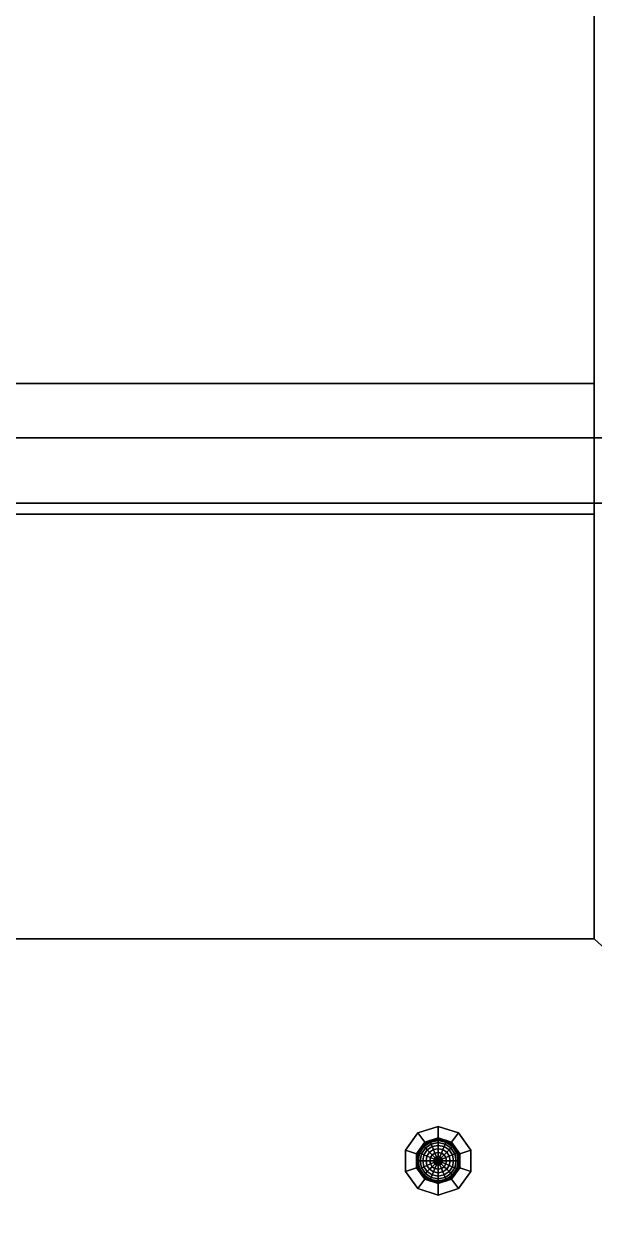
# Model space of a CAD drawing. Header units: millimetres. Extents: x 116.8 to 135.8, y -35.1 to -13.1.
# Drawn here: x 122.233 to 123.543, y -33.274 to -30.54 of the extents above; entities that cross this region are included whole.
import ezdxf

# ---------------------------------------------------------------- set-up
doc = ezdxf.new("R2010")
doc.units = ezdxf.units.MM
for name, color, linetype in [('cromato', 251, 'Continuous'), ('lampada', 2, 'Continuous'), ('pavimento_esterno', 2, 'Continuous'), ('pavimento_terrazza', 7, 'Continuous'), ('pergola', 23, 'Continuous'), ('soffitto', 41, 'Continuous')]:
    doc.layers.add(name, color=color, linetype=linetype)

msp = doc.modelspace()

# ---------------------------------------------------------------- linework, layer by layer
at = {"layer": 'cromato'}
for points in [[(123.1846, -33.0964, 5.7), (123.1846, -33.0701, 5.7), (123.1383, -33.0852, 5.7), (123.1537, -33.1064, 5.7)], [(123.1537, -33.1064, 5.675), (123.1383, -33.0852, 5.675), (123.1846, -33.0701, 5.675), (123.1846, -33.0964, 5.675)], [(123.1383, -33.0852, 5.7), (123.1846, -33.0701, 5.7), (123.1846, -33.0701, 5.675), (123.1383, -33.0852, 5.675)], [(123.2155, -33.1064, 5.7), (123.231, -33.0852, 5.7), (123.1846, -33.0701, 5.7), (123.1846, -33.0964, 5.7)], [(123.1846, -33.0964, 5.675), (123.1846, -33.0701, 5.675), (123.231, -33.0852, 5.675), (123.2155, -33.1064, 5.675)], [(123.1846, -33.0701, 5.7), (123.231, -33.0852, 5.7), (123.231, -33.0852, 5.675), (123.1846, -33.0701, 5.675)], [(123.1846, -33.0701, 5.7), (123.1846, -33.0964, 5.7), (123.1846, -33.0964, 5.675), (123.1846, -33.0701, 5.675)], [(123.1537, -33.1064, 5.7), (123.1383, -33.0852, 5.7), (123.1096, -33.1246, 5.7), (123.1346, -33.1327, 5.7)], [(123.1346, -33.1327, 5.675), (123.1096, -33.1246, 5.675), (123.1383, -33.0852, 5.675), (123.1537, -33.1064, 5.675)], [(123.1096, -33.1246, 5.7), (123.1383, -33.0852, 5.7), (123.1383, -33.0852, 5.675), (123.1096, -33.1246, 5.675)], [(123.1537, -33.1064, 5.675), (123.1346, -33.1327, 5.675), (123.1346, -33.1327, 5.7), (123.1537, -33.1064, 5.7)], [(123.1383, -33.0852, 5.7), (123.1537, -33.1064, 5.7), (123.1537, -33.1064, 5.675), (123.1383, -33.0852, 5.675)], [(123.1846, -33.0964, 5.675), (123.1537, -33.1064, 5.675), (123.1537, -33.1064, 5.7), (123.1846, -33.0964, 5.7)], [(123.2155, -33.1064, 5.675), (123.1846, -33.0964, 5.675), (123.1846, -33.0964, 5.7), (123.2155, -33.1064, 5.7)], [(123.2346, -33.1327, 5.7), (123.2596, -33.1246, 5.7), (123.231, -33.0852, 5.7), (123.2155, -33.1064, 5.7)], [(123.2155, -33.1064, 5.675), (123.231, -33.0852, 5.675), (123.2596, -33.1246, 5.675), (123.2346, -33.1327, 5.675)], [(123.2155, -33.1064, 5.7), (123.231, -33.0852, 5.7), (123.231, -33.0852, 5.675), (123.2155, -33.1064, 5.675)], [(123.2346, -33.1327, 5.675), (123.2155, -33.1064, 5.675), (123.2155, -33.1064, 5.7), (123.2346, -33.1327, 5.7)], [(123.231, -33.0852, 5.7), (123.2596, -33.1246, 5.7), (123.2596, -33.1246, 5.675), (123.231, -33.0852, 5.675)], [(123.1346, -33.1652, 5.7), (123.1096, -33.1733, 5.7), (123.1096, -33.1246, 5.7), (123.1346, -33.1327, 5.7)], [(123.1346, -33.1327, 5.675), (123.1096, -33.1246, 5.675), (123.1096, -33.1733, 5.675), (123.1346, -33.1652, 5.675)], [(123.1346, -33.1327, 5.7), (123.1096, -33.1246, 5.7), (123.1096, -33.1246, 5.675), (123.1346, -33.1327, 5.675)], [(123.1096, -33.1246, 5.7), (123.1096, -33.1733, 5.7), (123.1096, -33.1733, 5.675), (123.1096, -33.1246, 5.675)], [(123.1346, -33.1652, 5.675), (123.1346, -33.1327, 5.675), (123.1346, -33.1327, 5.7), (123.1346, -33.1652, 5.7)], [(123.2346, -33.1652, 5.7), (123.2596, -33.1733, 5.7), (123.2596, -33.1246, 5.7), (123.2346, -33.1327, 5.7)], [(123.2346, -33.1327, 5.675), (123.2596, -33.1246, 5.675), (123.2596, -33.1733, 5.675), (123.2346, -33.1652, 5.675)], [(123.2596, -33.1246, 5.7), (123.2346, -33.1327, 5.7), (123.2346, -33.1327, 5.675), (123.2596, -33.1246, 5.675)], [(123.2346, -33.1652, 5.675), (123.2346, -33.1327, 5.675), (123.2346, -33.1327, 5.7), (123.2346, -33.1652, 5.7)], [(123.2596, -33.1246, 5.7), (123.2596, -33.1733, 5.7), (123.2596, -33.1733, 5.675), (123.2596, -33.1246, 5.675)], [(123.1537, -33.1915, 5.7), (123.1383, -33.2127, 5.7), (123.1096, -33.1733, 5.7), (123.1346, -33.1652, 5.7)], [(123.1346, -33.1652, 5.675), (123.1096, -33.1733, 5.675), (123.1383, -33.2127, 5.675), (123.1537, -33.1915, 5.675)], [(123.1346, -33.1652, 5.7), (123.1096, -33.1733, 5.7), (123.1096, -33.1733, 5.675), (123.1346, -33.1652, 5.675)], [(123.1096, -33.1733, 5.7), (123.1383, -33.2127, 5.7), (123.1383, -33.2127, 5.675), (123.1096, -33.1733, 5.675)], [(123.1537, -33.1915, 5.675), (123.1346, -33.1652, 5.675), (123.1346, -33.1652, 5.7), (123.1537, -33.1915, 5.7)], [(123.2346, -33.1652, 5.7), (123.2596, -33.1733, 5.7), (123.231, -33.2127, 5.7), (123.2155, -33.1915, 5.7)], [(123.2155, -33.1915, 5.675), (123.231, -33.2127, 5.675), (123.2596, -33.1733, 5.675), (123.2346, -33.1652, 5.675)], [(123.2346, -33.1652, 5.675), (123.2155, -33.1915, 5.675), (123.2155, -33.1915, 5.7), (123.2346, -33.1652, 5.7)], [(123.231, -33.2127, 5.7), (123.2596, -33.1733, 5.7), (123.2596, -33.1733, 5.675), (123.231, -33.2127, 5.675)], [(123.2596, -33.1733, 5.7), (123.2346, -33.1652, 5.7), (123.2346, -33.1652, 5.675), (123.2596, -33.1733, 5.675)], [(123.1846, -33.2015, 5.7), (123.1846, -33.2278, 5.7), (123.1383, -33.2127, 5.7), (123.1537, -33.1915, 5.7)], [(123.1537, -33.1915, 5.675), (123.1383, -33.2127, 5.675), (123.1846, -33.2278, 5.675), (123.1846, -33.2015, 5.675)], [(123.1537, -33.1915, 5.7), (123.1383, -33.2127, 5.7), (123.1383, -33.2127, 5.675), (123.1537, -33.1915, 5.675)], [(123.1383, -33.2127, 5.7), (123.1846, -33.2278, 5.7), (123.1846, -33.2278, 5.675), (123.1383, -33.2127, 5.675)], [(123.1846, -33.2015, 5.675), (123.1537, -33.1915, 5.675), (123.1537, -33.1915, 5.7), (123.1846, -33.2015, 5.7)], [(123.2155, -33.1915, 5.7), (123.231, -33.2127, 5.7), (123.1846, -33.2278, 5.7), (123.1846, -33.2015, 5.7)], [(123.1846, -33.2015, 5.675), (123.1846, -33.2278, 5.675), (123.231, -33.2127, 5.675), (123.2155, -33.1915, 5.675)], [(123.2155, -33.1915, 5.675), (123.1846, -33.2015, 5.675), (123.1846, -33.2015, 5.7), (123.2155, -33.1915, 5.7)], [(123.1846, -33.2278, 5.7), (123.1846, -33.2015, 5.7), (123.1846, -33.2015, 5.675), (123.1846, -33.2278, 5.675)], [(123.1846, -33.2015, 5.7), (123.1846, -33.2278, 5.7), (123.1846, -33.2278, 5.675), (123.1846, -33.2015, 5.675)], [(123.1846, -33.2278, 5.7), (123.231, -33.2127, 5.7), (123.231, -33.2127, 5.675), (123.1846, -33.2278, 5.675)], [(123.2155, -33.1915, 5.7), (123.231, -33.2127, 5.7), (123.231, -33.2127, 5.675), (123.2155, -33.1915, 5.675)]]:
    msp.add_3dface(points, dxfattribs=at)
at = {"layer": 'lampada'}
for points in [[(123.15, -33.1143, 5.6652), (123.1659, -33.1036, 5.6652), (123.1655, -33.1028, 5.675), (123.1493, -33.1136, 5.675)], [(123.152, -33.1163, 5.6559), (123.167, -33.1063, 5.6559), (123.1659, -33.1036, 5.6652), (123.15, -33.1143, 5.6652)], [(123.1552, -33.1196, 5.6472), (123.1687, -33.1105, 5.6472), (123.167, -33.1063, 5.6559), (123.152, -33.1163, 5.6559)], [(123.1659, -33.1036, 5.6652), (123.1846, -33.0999, 5.6652), (123.1846, -33.0989, 5.675), (123.1655, -33.1028, 5.675)], [(123.167, -33.1063, 5.6559), (123.1846, -33.1028, 5.6559), (123.1846, -33.0999, 5.6652), (123.1659, -33.1036, 5.6652)], [(123.1687, -33.1105, 5.6472), (123.1846, -33.1074, 5.6472), (123.1846, -33.1028, 5.6559), (123.167, -33.1063, 5.6559)], [(123.1711, -33.1163, 5.6396), (123.1846, -33.1136, 5.6396), (123.1846, -33.1074, 5.6472), (123.1687, -33.1105, 5.6472)], [(123.1846, -33.0999, 5.6652), (123.2034, -33.1036, 5.6652), (123.2038, -33.1028, 5.675), (123.1846, -33.0989, 5.675)], [(123.1846, -33.1028, 5.6559), (123.2023, -33.1063, 5.6559), (123.2034, -33.1036, 5.6652), (123.1846, -33.0999, 5.6652)], [(123.1846, -33.1074, 5.6472), (123.2006, -33.1105, 5.6472), (123.2023, -33.1063, 5.6559), (123.1846, -33.1028, 5.6559)], [(123.1846, -33.1136, 5.6396), (123.1982, -33.1163, 5.6396), (123.2006, -33.1105, 5.6472), (123.1846, -33.1074, 5.6472)], [(123.2006, -33.1105, 5.6472), (123.214, -33.1196, 5.6472), (123.2173, -33.1163, 5.6559), (123.2023, -33.1063, 5.6559)], [(123.2023, -33.1063, 5.6559), (123.2173, -33.1163, 5.6559), (123.2193, -33.1143, 5.6652), (123.2034, -33.1036, 5.6652)], [(123.2034, -33.1036, 5.6652), (123.2193, -33.1143, 5.6652), (123.22, -33.1136, 5.675), (123.2038, -33.1028, 5.675)], [(123.1356, -33.1489, 5.6652), (123.1393, -33.1302, 5.6652), (123.1384, -33.1298, 5.675), (123.1346, -33.1489, 5.675)], [(123.1384, -33.1489, 5.6559), (123.142, -33.1313, 5.6559), (123.1393, -33.1302, 5.6652), (123.1356, -33.1489, 5.6652)], [(123.1393, -33.1302, 5.6652), (123.15, -33.1143, 5.6652), (123.1493, -33.1136, 5.675), (123.1384, -33.1298, 5.675)], [(123.1431, -33.1489, 5.6472), (123.1462, -33.133, 5.6472), (123.142, -33.1313, 5.6559), (123.1384, -33.1489, 5.6559)], [(123.142, -33.1313, 5.6559), (123.152, -33.1163, 5.6559), (123.15, -33.1143, 5.6652), (123.1393, -33.1302, 5.6652)], [(123.1462, -33.133, 5.6472), (123.1552, -33.1196, 5.6472), (123.152, -33.1163, 5.6559), (123.142, -33.1313, 5.6559)], [(123.1493, -33.1489, 5.6396), (123.152, -33.1354, 5.6396), (123.1462, -33.133, 5.6472), (123.1431, -33.1489, 5.6472)], [(123.152, -33.1354, 5.6396), (123.1596, -33.1239, 5.6396), (123.1552, -33.1196, 5.6472), (123.1462, -33.133, 5.6472)], [(123.159, -33.1383, 5.6334), (123.165, -33.1293, 5.6334), (123.1596, -33.1239, 5.6396), (123.152, -33.1354, 5.6396)], [(123.1596, -33.1239, 5.6396), (123.1711, -33.1163, 5.6396), (123.1687, -33.1105, 5.6472), (123.1552, -33.1196, 5.6472)], [(123.167, -33.1416, 5.6288), (123.1711, -33.1354, 5.6288), (123.165, -33.1293, 5.6334), (123.159, -33.1383, 5.6334)], [(123.165, -33.1293, 5.6334), (123.174, -33.1233, 5.6334), (123.1711, -33.1163, 5.6396), (123.1596, -33.1239, 5.6396)], [(123.1711, -33.1354, 5.6288), (123.1773, -33.1313, 5.6288), (123.174, -33.1233, 5.6334), (123.165, -33.1293, 5.6334)], [(123.174, -33.1233, 5.6334), (123.1846, -33.1212, 5.6334), (123.1846, -33.1136, 5.6396), (123.1711, -33.1163, 5.6396)], [(123.1777, -33.1421, 5.626), (123.1809, -33.1399, 5.626), (123.1773, -33.1313, 5.6288), (123.1711, -33.1354, 5.6288)], [(123.1773, -33.1313, 5.6288), (123.1846, -33.1298, 5.6288), (123.1846, -33.1212, 5.6334), (123.174, -33.1233, 5.6334)], [(123.1809, -33.1399, 5.626), (123.1846, -33.1392, 5.626), (123.1846, -33.1298, 5.6288), (123.1773, -33.1313, 5.6288)], [(123.1846, -33.1212, 5.6334), (123.1953, -33.1233, 5.6334), (123.1982, -33.1163, 5.6396), (123.1846, -33.1136, 5.6396)], [(123.1846, -33.1298, 5.6288), (123.192, -33.1313, 5.6288), (123.1953, -33.1233, 5.6334), (123.1846, -33.1212, 5.6334)], [(123.1846, -33.1392, 5.626), (123.1884, -33.1399, 5.626), (123.192, -33.1313, 5.6288), (123.1846, -33.1298, 5.6288)], [(123.1884, -33.1399, 5.626), (123.1915, -33.1421, 5.626), (123.1982, -33.1354, 5.6288), (123.192, -33.1313, 5.6288)], [(123.192, -33.1313, 5.6288), (123.1982, -33.1354, 5.6288), (123.2043, -33.1293, 5.6334), (123.1953, -33.1233, 5.6334)], [(123.1953, -33.1233, 5.6334), (123.2043, -33.1293, 5.6334), (123.2096, -33.1239, 5.6396), (123.1982, -33.1163, 5.6396)], [(123.1982, -33.1163, 5.6396), (123.2096, -33.1239, 5.6396), (123.214, -33.1196, 5.6472), (123.2006, -33.1105, 5.6472)], [(123.1982, -33.1354, 5.6288), (123.2023, -33.1416, 5.6288), (123.2103, -33.1383, 5.6334), (123.2043, -33.1293, 5.6334)], [(123.2043, -33.1293, 5.6334), (123.2103, -33.1383, 5.6334), (123.2173, -33.1354, 5.6396), (123.2096, -33.1239, 5.6396)], [(123.2096, -33.1239, 5.6396), (123.2173, -33.1354, 5.6396), (123.223, -33.133, 5.6472), (123.214, -33.1196, 5.6472)], [(123.214, -33.1196, 5.6472), (123.223, -33.133, 5.6472), (123.2273, -33.1313, 5.6559), (123.2173, -33.1163, 5.6559)], [(123.2173, -33.1163, 5.6559), (123.2273, -33.1313, 5.6559), (123.2299, -33.1302, 5.6652), (123.2193, -33.1143, 5.6652)], [(123.2173, -33.1354, 5.6396), (123.22, -33.1489, 5.6396), (123.2262, -33.1489, 5.6472), (123.223, -33.133, 5.6472)], [(123.2193, -33.1143, 5.6652), (123.2299, -33.1302, 5.6652), (123.2308, -33.1298, 5.675), (123.22, -33.1136, 5.675)], [(123.223, -33.133, 5.6472), (123.2262, -33.1489, 5.6472), (123.2308, -33.1489, 5.6559), (123.2273, -33.1313, 5.6559)], [(123.2273, -33.1313, 5.6559), (123.2308, -33.1489, 5.6559), (123.2337, -33.1489, 5.6652), (123.2299, -33.1302, 5.6652)], [(123.2299, -33.1302, 5.6652), (123.2337, -33.1489, 5.6652), (123.2346, -33.1489, 5.675), (123.2308, -33.1298, 5.675)], [(123.1393, -33.1677, 5.6652), (123.1356, -33.1489, 5.6652), (123.1346, -33.1489, 5.675), (123.1384, -33.1681, 5.675)], [(123.142, -33.1666, 5.6559), (123.1384, -33.1489, 5.6559), (123.1356, -33.1489, 5.6652), (123.1393, -33.1677, 5.6652)], [(123.1462, -33.1649, 5.6472), (123.1431, -33.1489, 5.6472), (123.1384, -33.1489, 5.6559), (123.142, -33.1666, 5.6559)], [(123.152, -33.1625, 5.6396), (123.1493, -33.1489, 5.6396), (123.1431, -33.1489, 5.6472), (123.1462, -33.1649, 5.6472)], [(123.1569, -33.1489, 5.6334), (123.159, -33.1383, 5.6334), (123.152, -33.1354, 5.6396), (123.1493, -33.1489, 5.6396)], [(123.159, -33.1596, 5.6334), (123.1569, -33.1489, 5.6334), (123.1493, -33.1489, 5.6396), (123.152, -33.1625, 5.6396)], [(123.165, -33.1686, 5.6334), (123.159, -33.1596, 5.6334), (123.152, -33.1625, 5.6396), (123.1596, -33.1739, 5.6396)], [(123.1655, -33.1489, 5.6288), (123.167, -33.1416, 5.6288), (123.159, -33.1383, 5.6334), (123.1569, -33.1489, 5.6334)], [(123.167, -33.1563, 5.6288), (123.1655, -33.1489, 5.6288), (123.1569, -33.1489, 5.6334), (123.159, -33.1596, 5.6334)], [(123.1711, -33.1625, 5.6288), (123.167, -33.1563, 5.6288), (123.159, -33.1596, 5.6334), (123.165, -33.1686, 5.6334)], [(123.1749, -33.1489, 5.626), (123.1756, -33.1452, 5.626), (123.167, -33.1416, 5.6288), (123.1655, -33.1489, 5.6288)], [(123.1756, -33.1527, 5.626), (123.1749, -33.1489, 5.626), (123.1655, -33.1489, 5.6288), (123.167, -33.1563, 5.6288)], [(123.1756, -33.1452, 5.626), (123.1777, -33.1421, 5.626), (123.1711, -33.1354, 5.6288), (123.167, -33.1416, 5.6288)], [(123.1777, -33.1558, 5.626), (123.1756, -33.1527, 5.626), (123.167, -33.1563, 5.6288), (123.1711, -33.1625, 5.6288)], [(123.1809, -33.158, 5.626), (123.1777, -33.1558, 5.626), (123.1711, -33.1625, 5.6288), (123.1773, -33.1666, 5.6288)], [(123.1846, -33.1489, 5.625), (123.1846, -33.1489, 5.625), (123.1756, -33.1452, 5.626), (123.1749, -33.1489, 5.626)], [(123.1846, -33.1489, 5.625), (123.1846, -33.1489, 5.625), (123.1749, -33.1489, 5.626), (123.1756, -33.1527, 5.626)], [(123.1846, -33.1489, 5.625), (123.1846, -33.1489, 5.625), (123.1777, -33.1421, 5.626), (123.1756, -33.1452, 5.626)], [(123.1846, -33.1489, 5.625), (123.1846, -33.1489, 5.625), (123.1756, -33.1527, 5.626), (123.1777, -33.1558, 5.626)], [(123.1846, -33.1587, 5.626), (123.1809, -33.158, 5.626), (123.1773, -33.1666, 5.6288), (123.1846, -33.1681, 5.6288)], [(123.1846, -33.1489, 5.625), (123.1846, -33.1489, 5.625), (123.1809, -33.1399, 5.626), (123.1777, -33.1421, 5.626)], [(123.1846, -33.1489, 5.625), (123.1846, -33.1489, 5.625), (123.1777, -33.1558, 5.626), (123.1809, -33.158, 5.626)], [(123.1846, -33.1489, 5.625), (123.1846, -33.1489, 5.625), (123.1846, -33.1392, 5.626), (123.1809, -33.1399, 5.626)], [(123.1846, -33.1489, 5.625), (123.1846, -33.1489, 5.625), (123.1809, -33.158, 5.626), (123.1846, -33.1587, 5.626)], [(123.1846, -33.1489, 5.625), (123.1846, -33.1489, 5.625), (123.1884, -33.1399, 5.626), (123.1846, -33.1392, 5.626)], [(123.1846, -33.1489, 5.625), (123.1846, -33.1489, 5.625), (123.1915, -33.1421, 5.626), (123.1884, -33.1399, 5.626)], [(123.1846, -33.1489, 5.625), (123.1846, -33.1489, 5.625), (123.1937, -33.1452, 5.626), (123.1915, -33.1421, 5.626)], [(123.1846, -33.1489, 5.625), (123.1846, -33.1489, 5.625), (123.1944, -33.1489, 5.626), (123.1937, -33.1452, 5.626)], [(123.1846, -33.1489, 5.625), (123.1846, -33.1489, 5.625), (123.1937, -33.1527, 5.626), (123.1944, -33.1489, 5.626)], [(123.1846, -33.1489, 5.625), (123.1846, -33.1489, 5.625), (123.1915, -33.1558, 5.626), (123.1937, -33.1527, 5.626)], [(123.1846, -33.1489, 5.625), (123.1846, -33.1489, 5.625), (123.1884, -33.158, 5.626), (123.1915, -33.1558, 5.626)], [(123.1846, -33.1489, 5.625), (123.1846, -33.1489, 5.625), (123.1846, -33.1587, 5.626), (123.1884, -33.158, 5.626)], [(123.1884, -33.158, 5.626), (123.1846, -33.1587, 5.626), (123.1846, -33.1681, 5.6288), (123.192, -33.1666, 5.6288)], [(123.1915, -33.1558, 5.626), (123.1884, -33.158, 5.626), (123.192, -33.1666, 5.6288), (123.1982, -33.1625, 5.6288)], [(123.1915, -33.1421, 5.626), (123.1937, -33.1452, 5.626), (123.2023, -33.1416, 5.6288), (123.1982, -33.1354, 5.6288)], [(123.1937, -33.1527, 5.626), (123.1915, -33.1558, 5.626), (123.1982, -33.1625, 5.6288), (123.2023, -33.1563, 5.6288)], [(123.1937, -33.1452, 5.626), (123.1944, -33.1489, 5.626), (123.2038, -33.1489, 5.6288), (123.2023, -33.1416, 5.6288)], [(123.1944, -33.1489, 5.626), (123.1937, -33.1527, 5.626), (123.2023, -33.1563, 5.6288), (123.2038, -33.1489, 5.6288)], [(123.2023, -33.1563, 5.6288), (123.1982, -33.1625, 5.6288), (123.2043, -33.1686, 5.6334), (123.2103, -33.1596, 5.6334)], [(123.2023, -33.1416, 5.6288), (123.2038, -33.1489, 5.6288), (123.2124, -33.1489, 5.6334), (123.2103, -33.1383, 5.6334)], [(123.2038, -33.1489, 5.6288), (123.2023, -33.1563, 5.6288), (123.2103, -33.1596, 5.6334), (123.2124, -33.1489, 5.6334)], [(123.2103, -33.1596, 5.6334), (123.2043, -33.1686, 5.6334), (123.2096, -33.1739, 5.6396), (123.2173, -33.1625, 5.6396)], [(123.2103, -33.1383, 5.6334), (123.2124, -33.1489, 5.6334), (123.22, -33.1489, 5.6396), (123.2173, -33.1354, 5.6396)], [(123.2124, -33.1489, 5.6334), (123.2103, -33.1596, 5.6334), (123.2173, -33.1625, 5.6396), (123.22, -33.1489, 5.6396)], [(123.22, -33.1489, 5.6396), (123.2173, -33.1625, 5.6396), (123.223, -33.1649, 5.6472), (123.2262, -33.1489, 5.6472)], [(123.2262, -33.1489, 5.6472), (123.223, -33.1649, 5.6472), (123.2273, -33.1666, 5.6559), (123.2308, -33.1489, 5.6559)], [(123.2308, -33.1489, 5.6559), (123.2273, -33.1666, 5.6559), (123.2299, -33.1677, 5.6652), (123.2337, -33.1489, 5.6652)], [(123.2337, -33.1489, 5.6652), (123.2299, -33.1677, 5.6652), (123.2308, -33.1681, 5.675), (123.2346, -33.1489, 5.675)], [(123.15, -33.1836, 5.6652), (123.1393, -33.1677, 5.6652), (123.1384, -33.1681, 5.675), (123.1493, -33.1843, 5.675)], [(123.152, -33.1816, 5.6559), (123.142, -33.1666, 5.6559), (123.1393, -33.1677, 5.6652), (123.15, -33.1836, 5.6652)], [(123.1552, -33.1783, 5.6472), (123.1462, -33.1649, 5.6472), (123.142, -33.1666, 5.6559), (123.152, -33.1816, 5.6559)], [(123.1596, -33.1739, 5.6396), (123.152, -33.1625, 5.6396), (123.1462, -33.1649, 5.6472), (123.1552, -33.1783, 5.6472)], [(123.1659, -33.1943, 5.6652), (123.15, -33.1836, 5.6652), (123.1493, -33.1843, 5.675), (123.1655, -33.1951, 5.675)], [(123.167, -33.1916, 5.6559), (123.152, -33.1816, 5.6559), (123.15, -33.1836, 5.6652), (123.1659, -33.1943, 5.6652)], [(123.1687, -33.1874, 5.6472), (123.1552, -33.1783, 5.6472), (123.152, -33.1816, 5.6559), (123.167, -33.1916, 5.6559)], [(123.1711, -33.1816, 5.6396), (123.1596, -33.1739, 5.6396), (123.1552, -33.1783, 5.6472), (123.1687, -33.1874, 5.6472)], [(123.174, -33.1746, 5.6334), (123.165, -33.1686, 5.6334), (123.1596, -33.1739, 5.6396), (123.1711, -33.1816, 5.6396)], [(123.1773, -33.1666, 5.6288), (123.1711, -33.1625, 5.6288), (123.165, -33.1686, 5.6334), (123.174, -33.1746, 5.6334)], [(123.1846, -33.1905, 5.6472), (123.1687, -33.1874, 5.6472), (123.167, -33.1916, 5.6559), (123.1846, -33.1951, 5.6559)], [(123.1846, -33.1843, 5.6396), (123.1711, -33.1816, 5.6396), (123.1687, -33.1874, 5.6472), (123.1846, -33.1905, 5.6472)], [(123.1846, -33.1767, 5.6334), (123.174, -33.1746, 5.6334), (123.1711, -33.1816, 5.6396), (123.1846, -33.1843, 5.6396)], [(123.1846, -33.1681, 5.6288), (123.1773, -33.1666, 5.6288), (123.174, -33.1746, 5.6334), (123.1846, -33.1767, 5.6334)], [(123.192, -33.1666, 5.6288), (123.1846, -33.1681, 5.6288), (123.1846, -33.1767, 5.6334), (123.1953, -33.1746, 5.6334)], [(123.1953, -33.1746, 5.6334), (123.1846, -33.1767, 5.6334), (123.1846, -33.1843, 5.6396), (123.1982, -33.1816, 5.6396)], [(123.1982, -33.1816, 5.6396), (123.1846, -33.1843, 5.6396), (123.1846, -33.1905, 5.6472), (123.2006, -33.1874, 5.6472)], [(123.2006, -33.1874, 5.6472), (123.1846, -33.1905, 5.6472), (123.1846, -33.1951, 5.6559), (123.2023, -33.1916, 5.6559)], [(123.1982, -33.1625, 5.6288), (123.192, -33.1666, 5.6288), (123.1953, -33.1746, 5.6334), (123.2043, -33.1686, 5.6334)], [(123.2043, -33.1686, 5.6334), (123.1953, -33.1746, 5.6334), (123.1982, -33.1816, 5.6396), (123.2096, -33.1739, 5.6396)], [(123.2096, -33.1739, 5.6396), (123.1982, -33.1816, 5.6396), (123.2006, -33.1874, 5.6472), (123.214, -33.1783, 5.6472)], [(123.214, -33.1783, 5.6472), (123.2006, -33.1874, 5.6472), (123.2023, -33.1916, 5.6559), (123.2173, -33.1816, 5.6559)], [(123.2173, -33.1816, 5.6559), (123.2023, -33.1916, 5.6559), (123.2034, -33.1943, 5.6652), (123.2193, -33.1836, 5.6652)], [(123.2193, -33.1836, 5.6652), (123.2034, -33.1943, 5.6652), (123.2038, -33.1951, 5.675), (123.22, -33.1843, 5.675)], [(123.2173, -33.1625, 5.6396), (123.2096, -33.1739, 5.6396), (123.214, -33.1783, 5.6472), (123.223, -33.1649, 5.6472)], [(123.223, -33.1649, 5.6472), (123.214, -33.1783, 5.6472), (123.2173, -33.1816, 5.6559), (123.2273, -33.1666, 5.6559)], [(123.2273, -33.1666, 5.6559), (123.2173, -33.1816, 5.6559), (123.2193, -33.1836, 5.6652), (123.2299, -33.1677, 5.6652)], [(123.2299, -33.1677, 5.6652), (123.2193, -33.1836, 5.6652), (123.22, -33.1843, 5.675), (123.2308, -33.1681, 5.675)], [(123.1846, -33.198, 5.6652), (123.1659, -33.1943, 5.6652), (123.1655, -33.1951, 5.675), (123.1846, -33.1989, 5.675)], [(123.1846, -33.1951, 5.6559), (123.167, -33.1916, 5.6559), (123.1659, -33.1943, 5.6652), (123.1846, -33.198, 5.6652)], [(123.2023, -33.1916, 5.6559), (123.1846, -33.1951, 5.6559), (123.1846, -33.198, 5.6652), (123.2034, -33.1943, 5.6652)], [(123.2034, -33.1943, 5.6652), (123.1846, -33.198, 5.6652), (123.1846, -33.1989, 5.675), (123.2038, -33.1951, 5.675)]]:
    msp.add_3dface(points, dxfattribs=at)
at = {"layer": 'pavimento_esterno'}
for points in [[(123.843, -28.1399, -0.0183), (123.843, -35.1399, -0.0183), (118.843, -35.1399, -0.0183), (118.843, -28.1399, -0.0183)], [(121.343, -28.1399), (121.343, -31.6399), (123.843, -31.6399), (123.843, -28.1399)], [(121.343, -31.6399), (121.343, -35.1399), (123.843, -35.1399), (123.843, -31.6399)]]:
    msp.add_3dface(points, dxfattribs=at)
at = {"layer": 'pavimento_terrazza'}
for points in [[(126.343, -31.4899, 3), (121.593, -31.4899, 3), (121.593, -27.8399, 3), (126.343, -27.8399, 3)], [(126.343, -35.1399, 3), (121.593, -35.1399, 3), (121.593, -31.4899, 3), (126.343, -31.4899, 3)]]:
    msp.add_3dface(points, dxfattribs=at)
at = {"layer": 'pergola'}
for points in [[(123.543, -28.1399, 5.7), (124.643, -28.1399, 5.7), (124.643, -33.6399, 5.7), (123.543, -32.6399, 5.7)], [(123.543, -32.6399, 6), (124.643, -33.6399, 6), (124.643, -28.1399, 6), (123.543, -28.1399, 6)], [(123.543, -28.1399, 6), (123.543, -32.6399, 6), (123.543, -32.6399, 5.7), (123.543, -28.1399, 5.7)], [(123.543, -31.3649, 5.7), (123.543, -31.6649, 5.7), (119.443, -31.6649, 5.7), (119.443, -31.3649, 5.7)], [(119.443, -31.3649, 6), (119.443, -31.6649, 6), (123.543, -31.6649, 6), (123.543, -31.3649, 6)], [(123.543, -31.3649, 6), (119.443, -31.3649, 6), (119.443, -31.3649, 5.7), (123.543, -31.3649, 5.7)], [(123.543, -31.6649, 5.7), (123.543, -31.3649, 5.7), (123.543, -31.3649, 6), (123.543, -31.6649, 6)], [(119.443, -31.6649, 5.7), (123.543, -31.6649, 5.7), (123.543, -31.6649, 6), (119.443, -31.6649, 6)], [(123.543, -32.6399, 5.7), (124.643, -33.6399, 5.7), (118.343, -33.6399, 5.7), (119.443, -32.6399, 5.7)], [(119.443, -32.6399, 6), (118.343, -33.6399, 6), (124.643, -33.6399, 6), (123.543, -32.6399, 6)], [(123.543, -32.6399, 6), (119.443, -32.6399, 6), (119.443, -32.6399, 5.7), (123.543, -32.6399, 5.7)], [(124.643, -33.6399, 5.7), (123.543, -32.6399, 5.7), (123.543, -32.6399, 6), (124.643, -33.6399, 6)], [(123.543, -32.6399, 5.7), (124.643, -33.6399, 5.7), (124.643, -33.6399, 6), (123.543, -32.6399, 6)]]:
    msp.add_3dface(points, dxfattribs=at)
at = {"layer": 'soffitto'}
for points in [[(126.343, -27.8399, 2.7), (121.593, -27.8399, 2.7), (121.593, -31.4899, 2.7), (126.343, -31.4899, 2.7)], [(126.343, -31.4899, 2.7), (121.593, -31.4899, 2.7), (121.593, -35.1399, 2.7), (126.343, -35.1399, 2.7)]]:
    msp.add_3dface(points, dxfattribs=at)

doc.saveas('drawing.dxf')
